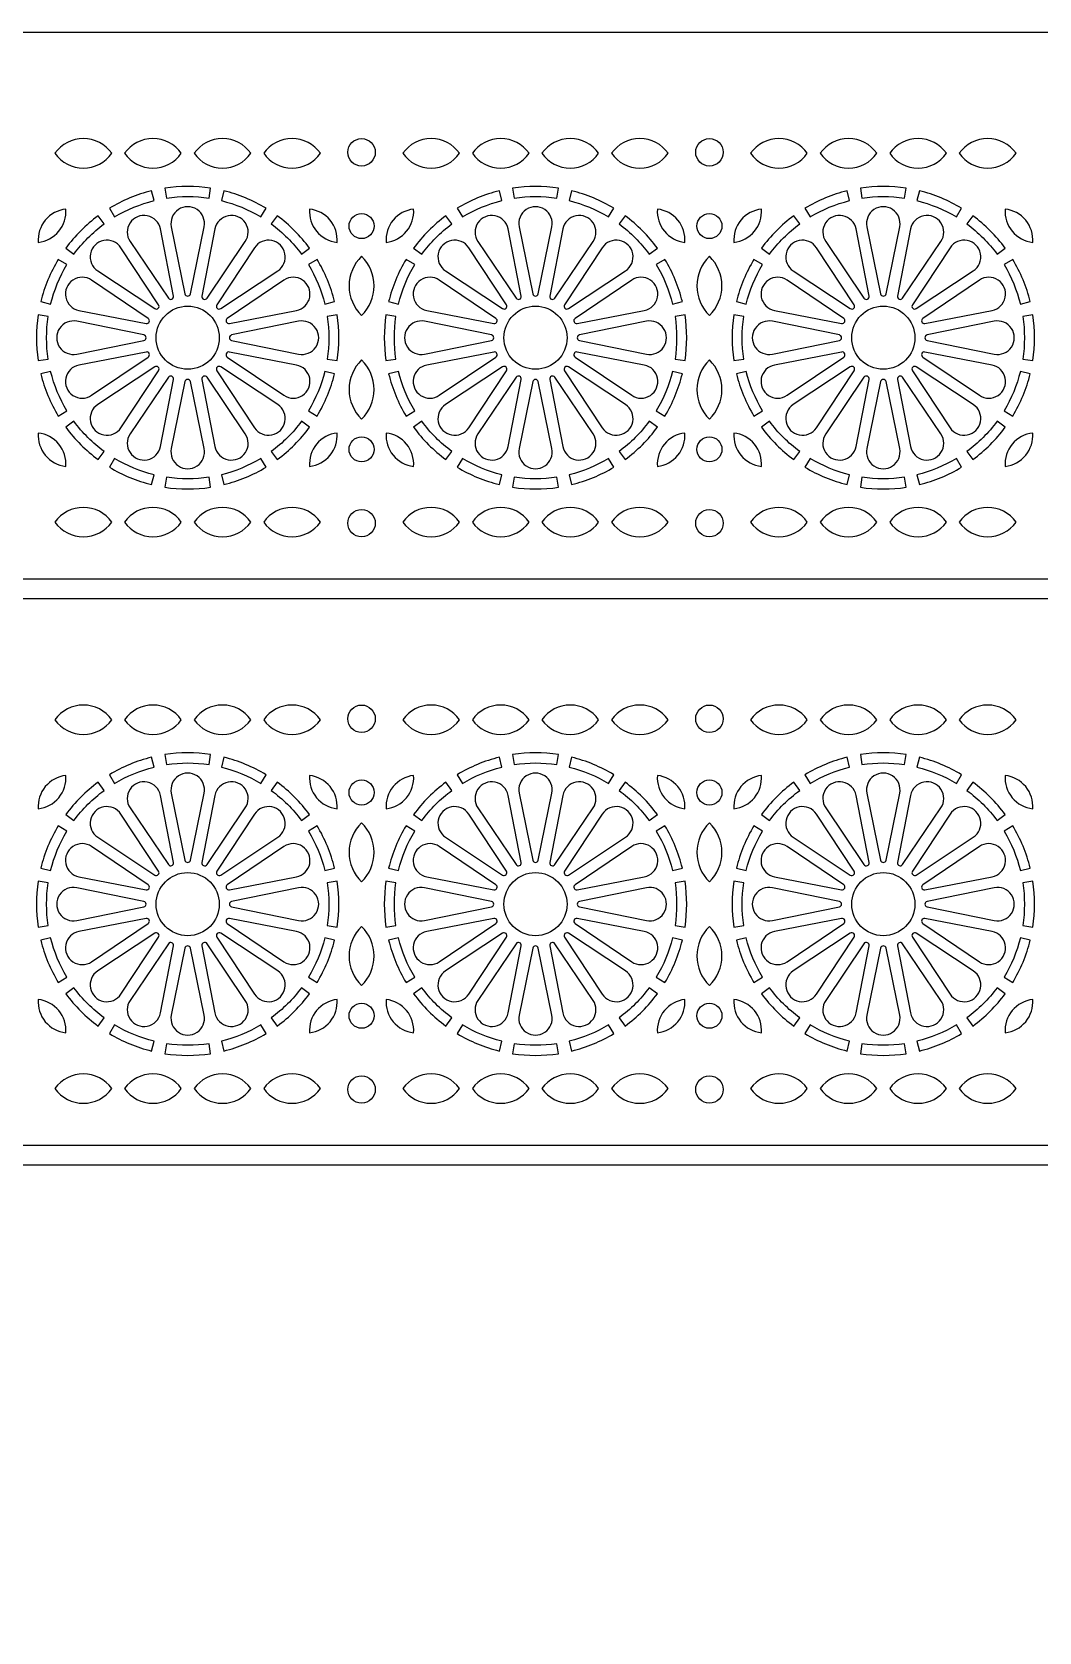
# Model space of a CAD drawing. Header units: millimetres. Extents: x 0 to 2300, y 128 to 1220.
# Drawn here: x 479.5 to 792.7, y 722.4 to 1220 of the extents above; entities that cross this region are included whole.
import ezdxf

# ---------------------------------------------------------------- set-up
doc = ezdxf.new("R2010")
doc.units = ezdxf.units.MM
doc.layers.add('CUT', color=1, linetype='CONTINUOUS')

msp = doc.modelspace()

# ---------------------------------------------------------------- linework, layer by layer
at = {"layer": 'CUT'}
for points in [[(0, 1220), (1380.362, 1220), (1210.212, 1049.85), (170.15, 1049.85)], [(0, 1043.85), (1380.362, 1043.85), (1210.212, 873.7), (170.15, 873.7)], [(0, 867.7), (1039.75, 867.7), (1039.75, 127.95), (0, 127.95)]]:
    msp.add_lwpolyline(points, close=True, dxfattribs=at)
for points in [[(504.28, 1182.275, 0.2437619), (495.454, 1186.85, 0.2437619), (486.628, 1182.275, 0.2437619), (495.454, 1177.7, 0.2437619)], [(525.916, 1182.275, 0.2437619), (517.09, 1186.85, 0.2437619), (508.264, 1182.275, 0.2437619), (517.09, 1177.7, 0.2437619)], [(547.553, 1182.275, 0.2437619), (538.726, 1186.85, 0.2437619), (529.9, 1182.275, 0.2437619), (538.726, 1177.7, 0.2437619)], [(569.189, 1182.275, 0.2437619), (560.363, 1186.85, 0.2437619), (551.537, 1182.275, 0.2437619), (560.363, 1177.7, 0.2437619)], [(612.462, 1182.275, 0.2437619), (603.636, 1186.85, 0.2437619), (594.809, 1182.275, 0.2437619), (603.636, 1177.7, 0.2437619)], [(634.098, 1182.275, 0.2437619), (625.272, 1186.85, 0.2437619), (616.446, 1182.275, 0.2437619), (625.272, 1177.7, 0.2437619)], [(655.734, 1182.275, 0.2437619), (646.908, 1186.85, 0.2437619), (638.082, 1182.275, 0.2437619), (646.908, 1177.7, 0.2437619)], [(677.371, 1182.275, 0.2437619), (668.545, 1186.85, 0.2437619), (659.718, 1182.275, 0.2437619), (668.545, 1177.7, 0.2437619)], [(711.817, 1177.7, 0.2437619), (720.644, 1182.275, 0.2437619), (711.817, 1186.85, 0.2437619), (702.991, 1182.275, 0.2437619)], [(733.454, 1177.7, 0.2437619), (742.28, 1182.275, 0.2437619), (733.454, 1186.85, 0.2437619), (724.628, 1182.275, 0.2437619)], [(755.09, 1177.7, 0.2437619), (763.916, 1182.275, 0.2437619), (755.09, 1186.85, 0.2437619), (746.264, 1182.275, 0.2437619)], [(776.726, 1177.7, 0.2437619), (785.553, 1182.275, 0.2437619), (776.726, 1186.85, 0.2437619), (767.9, 1182.275, 0.2437619)], [(505.177, 1162.478, -0.075954), (517.427, 1167.552), (516.681, 1170.61, 0.0760115), (503.542, 1165.169)], [(521.279, 1168.319, -0.0759541), (534.538, 1168.319), (535.019, 1171.429, 0.0760115), (520.798, 1171.429)], [(538.389, 1167.552, -0.0759539), (550.64, 1162.478), (552.274, 1165.169, 0.0760116), (539.135, 1170.61)], [(613.359, 1162.478, -0.075954), (625.609, 1167.552), (624.863, 1170.61, 0.0760115), (611.724, 1165.169)], [(629.46, 1168.319, -0.075954), (642.72, 1168.319), (643.201, 1171.429, 0.0760116), (628.98, 1171.429)], [(646.571, 1167.552, -0.075954), (658.821, 1162.478), (660.456, 1165.169, 0.0760115), (647.317, 1170.61)], [(733.045, 1170.61, 0.0760115), (719.906, 1165.169), (721.541, 1162.478, -0.075954), (733.791, 1167.552)], [(751.382, 1171.429, 0.0760116), (737.161, 1171.429), (737.642, 1168.319, -0.075954), (750.902, 1168.319)], [(768.638, 1165.169, 0.0760115), (755.499, 1170.61), (754.753, 1167.552, -0.075954), (767.003, 1162.478)], [(489.985, 1164.926, 0.1945764), (483.618, 1161.476, 0.1945763), (481.439, 1154.571, 0.1945764), (487.806, 1158.021, 0.1945763)], [(528.759, 1138.589), (533.012, 1159.422, 1.2247824), (522.806, 1159.422), (527.059, 1138.589, 0.8164713)], [(574.377, 1154.571, 0.1945762), (572.198, 1161.476, 0.1945762), (565.831, 1164.926, 0.1945763), (568.011, 1158.021, 0.1945762)], [(598.167, 1164.926, 0.1945764), (591.8, 1161.476, 0.1945763), (589.621, 1154.571, 0.1945764), (595.988, 1158.021, 0.1945763)], [(636.94, 1138.589), (641.194, 1159.422, 1.2247822), (630.988, 1159.422), (635.241, 1138.589, 0.8164721)], [(682.559, 1154.571, 0.1945763), (680.38, 1161.476, 0.1945764), (674.013, 1164.926, 0.1945763), (676.192, 1158.021, 0.1945764)], [(704.17, 1158.021, 0.1945763), (706.349, 1164.926, 0.1945764), (699.982, 1161.476, 0.1945763), (697.803, 1154.571, 0.1945764)], [(745.122, 1138.589), (749.375, 1159.422, 1.2247822), (739.169, 1159.422), (743.423, 1138.589, 0.8164721)], [(784.374, 1158.021, 0.1945764), (790.741, 1154.571, 0.1945763), (788.562, 1161.476, 0.1945764), (782.195, 1164.926, 0.1945763)], [(492.537, 1150.921, -0.0759541), (501.913, 1160.296), (500.053, 1162.837, 0.0760115), (489.997, 1152.78)], [(523.464, 1137.874), (519.421, 1158.749, 1.2247823), (509.992, 1154.843), (521.894, 1137.224, 0.816472)], [(533.923, 1137.224), (545.824, 1154.843, 1.2247824), (536.395, 1158.749), (532.352, 1137.874, 0.8164713)], [(553.904, 1160.296, -0.0759541), (563.28, 1150.921), (565.82, 1152.78, 0.0760115), (555.764, 1162.837)], [(600.719, 1150.921, -0.0759542), (610.094, 1160.296), (608.235, 1162.837, 0.0760113), (598.178, 1152.78)], [(631.646, 1137.874), (627.603, 1158.749, 1.2247823), (618.174, 1154.843), (630.076, 1137.224, 0.816472)], [(642.104, 1137.224), (654.006, 1154.843, 1.2247823), (644.577, 1158.749), (640.534, 1137.874, 0.816472)], [(662.086, 1160.296, -0.0759542), (671.462, 1150.921), (674.002, 1152.78, 0.0760114), (663.945, 1162.837)], [(716.417, 1162.837, 0.0760114), (706.36, 1152.78), (708.9, 1150.921, -0.0759542), (718.276, 1160.296)], [(739.828, 1137.874), (735.785, 1158.749, 1.2247823), (726.356, 1154.843), (738.258, 1137.224, 0.816472)], [(750.286, 1137.224), (762.188, 1154.843, 1.2247823), (752.759, 1158.749), (748.716, 1137.874, 0.816472)], [(782.184, 1152.78, 0.0760113), (772.127, 1162.837), (770.268, 1160.296, -0.0759542), (779.643, 1150.921)], [(518.847, 1135.188), (507.123, 1152.926, 1.2247826), (499.907, 1145.71), (517.645, 1133.986, 0.8164706)], [(538.172, 1133.986), (555.91, 1145.71, 1.2247824), (548.693, 1152.926), (536.97, 1135.188, 0.8164713)], [(627.029, 1135.188), (615.305, 1152.926, 1.2247826), (608.089, 1145.71), (625.827, 1133.986, 0.8164706)], [(646.353, 1133.986), (664.092, 1145.71, 1.2247823), (656.875, 1152.926), (645.152, 1135.188, 0.8164718)], [(735.211, 1135.188), (723.487, 1152.926, 1.2247823), (716.27, 1145.71), (734.009, 1133.986, 0.8164718)], [(754.535, 1133.986), (772.273, 1145.71, 1.2247826), (765.057, 1152.926), (753.333, 1135.188, 0.8164706)], [(581.999, 1131.849, 0.2030919), (585.895, 1141.045, 0.2030919), (581.999, 1150.241, 0.2030919), (578.103, 1141.045, 0.2030919)], [(690.181, 1131.849, 0.2030919), (694.077, 1141.045, 0.2030919), (690.181, 1150.241, 0.2030919), (686.285, 1141.045, 0.2030919)], [(485.281, 1135.406, -0.075954), (490.356, 1147.656), (487.665, 1149.291, 0.0760115), (482.223, 1136.152)], [(565.461, 1147.656, -0.075954), (570.535, 1135.406), (573.594, 1136.152, 0.0760115), (568.152, 1149.291)], [(593.463, 1135.406, -0.0759541), (598.537, 1147.656), (595.847, 1149.291, 0.0760115), (590.405, 1136.152)], [(673.643, 1147.656, -0.075954), (678.717, 1135.406), (681.776, 1136.152, 0.0760115), (676.334, 1149.291)], [(704.028, 1149.291, 0.0760115), (698.586, 1136.152), (701.645, 1135.406, -0.075954), (706.719, 1147.656)], [(789.957, 1136.152, 0.0760115), (784.515, 1149.291), (781.825, 1147.656, -0.0759541), (786.899, 1135.406)], [(515.61, 1130.939), (497.99, 1142.841, 1.2247824), (494.084, 1133.412), (514.959, 1129.369, 0.8164715)], [(540.858, 1129.369), (561.732, 1133.412, 1.2247823), (557.826, 1142.841), (540.207, 1130.939, 0.8164718)], [(623.791, 1130.939), (606.172, 1142.841, 1.2247823), (602.266, 1133.412), (623.141, 1129.369, 0.816472)], [(649.04, 1129.369), (669.914, 1133.412, 1.2247823), (666.008, 1142.841), (648.389, 1130.939, 0.8164718)], [(731.973, 1130.939), (714.354, 1142.841, 1.2247823), (710.448, 1133.412), (731.322, 1129.369, 0.8164718)], [(757.221, 1129.369), (778.096, 1133.412, 1.2247823), (774.19, 1142.841), (756.571, 1130.939, 0.816472)], [(484.516, 1118.295, -0.0759539), (484.516, 1131.555), (481.404, 1132.035, 0.0760117), (481.404, 1117.815)], [(514.244, 1125.775), (493.412, 1130.028, 1.2247824), (493.412, 1119.822), (514.244, 1124.075, 0.8164716)], [(541.572, 1124.075), (562.405, 1119.822, 1.2247824), (562.405, 1130.028), (541.572, 1125.775, 0.8164713)], [(571.302, 1131.555, -0.0759539), (571.302, 1118.295), (574.412, 1117.815, 0.0760116), (574.412, 1132.035)], [(592.698, 1118.295, -0.0759539), (592.698, 1131.555), (589.586, 1132.035, 0.0760117), (589.586, 1117.815)], [(622.426, 1125.775), (601.593, 1130.028, 1.2247824), (601.593, 1119.822), (622.426, 1124.075, 0.8164713)], [(649.754, 1124.075), (670.587, 1119.822, 1.2247824), (670.587, 1130.028), (649.754, 1125.775, 0.8164713)], [(679.484, 1131.555, -0.0759539), (679.484, 1118.295), (682.594, 1117.815, 0.0760116), (682.594, 1132.035)], [(697.768, 1132.035, 0.0760116), (697.768, 1117.815), (700.879, 1118.295, -0.0759539), (700.879, 1131.555)], [(730.608, 1125.775), (709.775, 1130.028, 1.2247824), (709.775, 1119.822), (730.608, 1124.075, 0.8164713)], [(757.936, 1124.075), (778.769, 1119.822, 1.2247824), (778.769, 1130.028), (757.936, 1125.775, 0.8164713)], [(790.776, 1117.815, 0.0760117), (790.776, 1132.035), (787.665, 1131.555, -0.0759539), (787.665, 1118.295)], [(514.959, 1120.481), (494.084, 1116.438, 1.2247824), (497.99, 1107.009), (515.61, 1118.911, 0.8164715)], [(540.207, 1118.911), (557.826, 1107.009, 1.2247823), (561.732, 1116.438), (540.858, 1120.481, 0.8164718)], [(623.141, 1120.481), (602.266, 1116.438, 1.2247823), (606.172, 1107.009), (623.791, 1118.911, 0.816472)], [(648.389, 1118.911), (666.008, 1107.009, 1.2247823), (669.914, 1116.438), (649.04, 1120.481, 0.8164718)], [(731.322, 1120.481), (710.448, 1116.438, 1.2247823), (714.354, 1107.009), (731.973, 1118.911, 0.8164718)], [(756.571, 1118.911), (774.19, 1107.009, 1.2247823), (778.096, 1116.438), (757.221, 1120.481, 0.816472)], [(517.645, 1115.864), (499.907, 1104.14, 1.2247826), (507.123, 1096.924), (518.847, 1114.662, 0.8164706)], [(536.97, 1114.662), (548.693, 1096.924, 1.2247824), (555.91, 1104.14), (538.172, 1115.864, 0.8164713)], [(581.999, 1099.609, 0.2030919), (585.895, 1108.805, 0.2030919), (581.999, 1118.001, 0.2030919), (578.103, 1108.805, 0.2030919)], [(625.827, 1115.864), (608.089, 1104.14, 1.2247826), (615.305, 1096.924), (627.029, 1114.662, 0.8164706)], [(645.152, 1114.662), (656.875, 1096.924, 1.2247823), (664.092, 1104.14), (646.353, 1115.864, 0.8164718)], [(690.181, 1099.609, 0.2030919), (694.077, 1108.805, 0.2030919), (690.181, 1118.001, 0.2030919), (686.285, 1108.805, 0.2030919)], [(734.009, 1115.864), (716.27, 1104.14, 1.2247823), (723.487, 1096.924), (735.211, 1114.662, 0.8164718)], [(753.333, 1114.662), (765.057, 1096.924, 1.2247826), (772.273, 1104.14), (754.535, 1115.864, 0.8164706)], [(490.356, 1102.194, -0.075954), (485.281, 1114.444), (482.223, 1113.698, 0.0760115), (487.665, 1100.559)], [(521.894, 1112.626), (509.992, 1095.007, 1.2247823), (519.421, 1091.101), (523.464, 1111.976, 0.816472)], [(527.059, 1111.261), (522.806, 1090.428, 1.2247824), (533.012, 1090.428), (528.759, 1111.261, 0.8164713)], [(532.352, 1111.976), (536.395, 1091.101, 1.2247824), (545.824, 1095.007), (533.923, 1112.626, 0.8164713)], [(570.535, 1114.444, -0.075954), (565.461, 1102.194), (568.152, 1100.559, 0.0760115), (573.594, 1113.698)], [(598.537, 1102.194, -0.0759541), (593.463, 1114.444), (590.405, 1113.698, 0.0760115), (595.847, 1100.559)], [(630.076, 1112.626), (618.174, 1095.007, 1.2247823), (627.603, 1091.101), (631.646, 1111.976, 0.816472)], [(635.241, 1111.261), (630.988, 1090.428, 1.2247822), (641.194, 1090.428), (636.94, 1111.261, 0.8164721)], [(640.534, 1111.976), (644.577, 1091.101, 1.2247823), (654.006, 1095.007), (642.104, 1112.626, 0.816472)], [(678.717, 1114.444, -0.075954), (673.643, 1102.194), (676.334, 1100.559, 0.0760115), (681.776, 1113.698)], [(698.586, 1113.698, 0.0760115), (704.028, 1100.559), (706.719, 1102.194, -0.075954), (701.645, 1114.444)], [(738.258, 1112.626), (726.356, 1095.007, 1.2247823), (735.785, 1091.101), (739.828, 1111.976, 0.816472)], [(743.423, 1111.261), (739.169, 1090.428, 1.2247822), (749.375, 1090.428), (745.122, 1111.261, 0.8164721)], [(748.716, 1111.976), (752.759, 1091.101, 1.2247823), (762.188, 1095.007), (750.286, 1112.626, 0.816472)], [(784.515, 1100.559, 0.0760115), (789.957, 1113.698), (786.899, 1114.444, -0.0759541), (781.825, 1102.194)], [(481.439, 1095.279, 0.1945763), (483.618, 1088.374, 0.1945764), (489.985, 1084.924, 0.1945763), (487.806, 1091.829, 0.1945764)], [(501.913, 1089.554, -0.0759541), (492.537, 1098.929), (489.997, 1097.07, 0.0760115), (500.053, 1087.013)], [(563.28, 1098.929, -0.0759541), (553.904, 1089.554), (555.764, 1087.013, 0.0760115), (565.82, 1097.07)], [(565.831, 1084.924, 0.1945762), (572.198, 1088.374, 0.1945762), (574.377, 1095.279, 0.1945762), (568.011, 1091.829, 0.1945763)], [(589.621, 1095.279, 0.1945763), (591.8, 1088.374, 0.1945764), (598.167, 1084.924, 0.1945763), (595.988, 1091.829, 0.1945764)], [(610.094, 1089.554, -0.0759542), (600.719, 1098.929), (598.178, 1097.07, 0.0760113), (608.235, 1087.013)], [(671.462, 1098.929, -0.0759542), (662.086, 1089.554), (663.945, 1087.013, 0.0760114), (674.002, 1097.07)], [(674.013, 1084.924, 0.1945764), (680.38, 1088.374, 0.1945763), (682.559, 1095.279, 0.1945764), (676.192, 1091.829, 0.1945763)], [(704.17, 1091.829, 0.1945764), (697.803, 1095.279, 0.1945763), (699.982, 1088.374, 0.1945764), (706.349, 1084.924, 0.1945763)], [(706.36, 1097.07, 0.0760114), (716.417, 1087.013), (718.276, 1089.554, -0.0759542), (708.9, 1098.929)], [(772.127, 1087.013, 0.0760113), (782.184, 1097.07), (779.643, 1098.929, -0.0759542), (770.268, 1089.554)], [(784.374, 1091.829, 0.1945763), (782.195, 1084.924, 0.1945764), (788.562, 1088.374, 0.1945763), (790.741, 1095.279, 0.1945764)], [(517.427, 1082.298, -0.075954), (505.177, 1087.372), (503.542, 1084.681, 0.0760115), (516.681, 1079.24)], [(550.64, 1087.372, -0.0759539), (538.389, 1082.298), (539.135, 1079.24, 0.0760116), (552.274, 1084.681)], [(625.609, 1082.298, -0.075954), (613.359, 1087.372), (611.724, 1084.681, 0.0760115), (624.863, 1079.24)], [(658.821, 1087.372, -0.075954), (646.571, 1082.298), (647.317, 1079.24, 0.0760115), (660.456, 1084.681)], [(719.906, 1084.681, 0.0760115), (733.045, 1079.24), (733.791, 1082.298, -0.075954), (721.541, 1087.372)], [(755.499, 1079.24, 0.0760115), (768.638, 1084.681), (767.003, 1087.372, -0.075954), (754.753, 1082.298)], [(534.538, 1081.531, -0.0759541), (521.279, 1081.531), (520.798, 1078.421, 0.0760115), (535.019, 1078.421)], [(642.72, 1081.531, -0.075954), (629.46, 1081.531), (628.98, 1078.421, 0.0760116), (643.201, 1078.421)], [(737.161, 1078.421, 0.0760116), (751.382, 1078.421), (750.902, 1081.531, -0.075954), (737.642, 1081.531)], [(504.28, 1067.575, 0.2437619), (495.454, 1072.15, 0.2437619), (486.628, 1067.575, 0.2437619), (495.454, 1063, 0.2437619)], [(525.916, 1067.575, 0.2437619), (517.09, 1072.15, 0.2437619), (508.264, 1067.575, 0.2437619), (517.09, 1063, 0.2437619)], [(547.553, 1067.575, 0.2437619), (538.726, 1072.15, 0.2437619), (529.9, 1067.575, 0.2437619), (538.726, 1063, 0.2437619)], [(569.189, 1067.575, 0.2437619), (560.363, 1072.15, 0.2437619), (551.537, 1067.575, 0.2437619), (560.363, 1063, 0.2437619)], [(612.462, 1067.575, 0.2437619), (603.636, 1072.15, 0.2437619), (594.809, 1067.575, 0.2437619), (603.636, 1063, 0.2437619)], [(634.098, 1067.575, 0.2437619), (625.272, 1072.15, 0.2437619), (616.446, 1067.575, 0.2437619), (625.272, 1063, 0.2437619)], [(655.734, 1067.575, 0.2437619), (646.908, 1072.15, 0.2437619), (638.082, 1067.575, 0.2437619), (646.908, 1063, 0.2437619)], [(677.371, 1067.575, 0.2437619), (668.545, 1072.15, 0.2437619), (659.718, 1067.575, 0.2437619), (668.545, 1063, 0.2437619)], [(711.817, 1063, 0.2437619), (720.644, 1067.575, 0.2437619), (711.817, 1072.15, 0.2437619), (702.991, 1067.575, 0.2437619)], [(733.454, 1063, 0.2437619), (742.28, 1067.575, 0.2437619), (733.454, 1072.15, 0.2437619), (724.628, 1067.575, 0.2437619)], [(755.09, 1063, 0.2437619), (763.916, 1067.575, 0.2437619), (755.09, 1072.15, 0.2437619), (746.264, 1067.575, 0.2437619)], [(776.726, 1063, 0.2437619), (785.553, 1067.575, 0.2437619), (776.726, 1072.15, 0.2437619), (767.9, 1067.575, 0.2437619)], [(504.28, 1006.125, 0.2437619), (495.454, 1010.7, 0.2437619), (486.628, 1006.125, 0.2437619), (495.454, 1001.55, 0.2437619)], [(525.916, 1006.125, 0.2437619), (517.09, 1010.7, 0.2437619), (508.264, 1006.125, 0.2437619), (517.09, 1001.55, 0.2437619)], [(547.553, 1006.125, 0.2437619), (538.726, 1010.7, 0.2437619), (529.9, 1006.125, 0.2437619), (538.726, 1001.55, 0.2437619)], [(569.189, 1006.125, 0.2437619), (560.363, 1010.7, 0.2437619), (551.537, 1006.125, 0.2437619), (560.363, 1001.55, 0.2437619)], [(612.462, 1006.125, 0.2437619), (603.636, 1010.7, 0.2437619), (594.809, 1006.125, 0.2437619), (603.636, 1001.55, 0.2437619)], [(634.098, 1006.125, 0.2437619), (625.272, 1010.7, 0.2437619), (616.446, 1006.125, 0.2437619), (625.272, 1001.55, 0.2437619)], [(655.734, 1006.125, 0.2437619), (646.908, 1010.7, 0.2437619), (638.082, 1006.125, 0.2437619), (646.908, 1001.55, 0.2437619)], [(677.371, 1006.125, 0.2437619), (668.545, 1010.7, 0.2437619), (659.718, 1006.125, 0.2437619), (668.545, 1001.55, 0.2437619)], [(711.817, 1001.55, 0.2437619), (720.644, 1006.125, 0.2437619), (711.817, 1010.7, 0.2437619), (702.991, 1006.125, 0.2437619)], [(733.454, 1001.55, 0.2437619), (742.28, 1006.125, 0.2437619), (733.454, 1010.7, 0.2437619), (724.628, 1006.125, 0.2437619)], [(755.09, 1001.55, 0.2437619), (763.916, 1006.125, 0.2437619), (755.09, 1010.7, 0.2437619), (746.264, 1006.125, 0.2437619)], [(776.726, 1001.55, 0.2437619), (785.553, 1006.125, 0.2437619), (776.726, 1010.7, 0.2437619), (767.9, 1006.125, 0.2437619)], [(521.279, 992.169, -0.0759541), (534.538, 992.169), (535.019, 995.279, 0.0760115), (520.798, 995.279)], [(629.46, 992.169, -0.075954), (642.72, 992.169), (643.201, 995.279, 0.0760116), (628.98, 995.279)], [(751.382, 995.279, 0.0760116), (737.161, 995.279), (737.642, 992.169, -0.075954), (750.902, 992.169)], [(505.177, 986.328, -0.075954), (517.427, 991.402), (516.681, 994.46, 0.0760115), (503.542, 989.019)], [(538.389, 991.402, -0.0759539), (550.64, 986.328), (552.274, 989.019, 0.0760116), (539.135, 994.46)], [(613.359, 986.328, -0.075954), (625.609, 991.402), (624.863, 994.46, 0.0760115), (611.724, 989.019)], [(646.571, 991.402, -0.075954), (658.821, 986.328), (660.456, 989.019, 0.0760115), (647.317, 994.46)], [(733.045, 994.46, 0.0760115), (719.906, 989.019), (721.541, 986.328, -0.075954), (733.791, 991.402)], [(768.638, 989.019, 0.0760115), (755.499, 994.46), (754.753, 991.402, -0.075954), (767.003, 986.328)], [(489.985, 988.776, 0.1945764), (483.618, 985.326, 0.1945763), (481.439, 978.421, 0.1945764), (487.806, 981.871, 0.1945763)], [(492.537, 974.771, -0.0759541), (501.913, 984.146), (500.053, 986.687, 0.0760115), (489.997, 976.63)], [(523.464, 961.724), (519.421, 982.599, 1.2247823), (509.992, 978.693), (521.894, 961.074, 0.816472)], [(528.759, 962.439), (533.012, 983.272, 1.2247824), (522.806, 983.272), (527.059, 962.439, 0.8164713)], [(533.923, 961.074), (545.824, 978.693, 1.2247824), (536.395, 982.599), (532.352, 961.724, 0.8164713)], [(553.904, 984.146, -0.0759541), (563.28, 974.771), (565.82, 976.63, 0.0760115), (555.764, 986.687)], [(574.377, 978.421, 0.1945762), (572.198, 985.326, 0.1945762), (565.831, 988.776, 0.1945763), (568.011, 981.871, 0.1945762)], [(598.167, 988.776, 0.1945764), (591.8, 985.326, 0.1945763), (589.621, 978.421, 0.1945764), (595.988, 981.871, 0.1945763)], [(600.719, 974.771, -0.0759542), (610.094, 984.146), (608.235, 986.687, 0.0760113), (598.178, 976.63)], [(631.646, 961.724), (627.603, 982.599, 1.2247823), (618.174, 978.693), (630.076, 961.074, 0.816472)], [(636.94, 962.439), (641.194, 983.272, 1.2247822), (630.988, 983.272), (635.241, 962.439, 0.8164721)], [(642.104, 961.074), (654.006, 978.693, 1.2247823), (644.577, 982.599), (640.534, 961.724, 0.816472)], [(662.086, 984.146, -0.0759542), (671.462, 974.771), (674.002, 976.63, 0.0760114), (663.945, 986.687)], [(682.559, 978.421, 0.1945763), (680.38, 985.326, 0.1945764), (674.013, 988.776, 0.1945763), (676.192, 981.871, 0.1945764)], [(704.17, 981.871, 0.1945763), (706.349, 988.776, 0.1945764), (699.982, 985.326, 0.1945763), (697.803, 978.421, 0.1945764)], [(716.417, 986.687, 0.0760114), (706.36, 976.63), (708.9, 974.771, -0.0759542), (718.276, 984.146)], [(739.828, 961.724), (735.785, 982.599, 1.2247823), (726.356, 978.693), (738.258, 961.074, 0.816472)], [(745.122, 962.439), (749.375, 983.272, 1.2247822), (739.169, 983.272), (743.423, 962.439, 0.8164721)], [(750.286, 961.074), (762.188, 978.693, 1.2247823), (752.759, 982.599), (748.716, 961.724, 0.816472)], [(782.184, 976.63, 0.0760113), (772.127, 986.687), (770.268, 984.146, -0.0759542), (779.643, 974.771)], [(784.374, 981.871, 0.1945764), (790.741, 978.421, 0.1945763), (788.562, 985.326, 0.1945764), (782.195, 988.776, 0.1945763)], [(518.847, 959.038), (507.123, 976.776, 1.2247826), (499.907, 969.56), (517.645, 957.836, 0.8164706)], [(538.172, 957.836), (555.91, 969.56, 1.2247824), (548.693, 976.776), (536.97, 959.038, 0.8164713)], [(627.029, 959.038), (615.305, 976.776, 1.2247826), (608.089, 969.56), (625.827, 957.836, 0.8164706)], [(646.353, 957.836), (664.092, 969.56, 1.2247823), (656.875, 976.776), (645.152, 959.038, 0.8164718)], [(735.211, 959.038), (723.487, 976.776, 1.2247823), (716.27, 969.56), (734.009, 957.836, 0.8164718)], [(754.535, 957.836), (772.273, 969.56, 1.2247826), (765.057, 976.776), (753.333, 959.038, 0.8164706)], [(485.281, 959.256, -0.075954), (490.356, 971.506), (487.665, 973.141, 0.0760115), (482.223, 960.002)], [(565.461, 971.506, -0.075954), (570.535, 959.256), (573.594, 960.002, 0.0760115), (568.152, 973.141)], [(581.999, 955.699, 0.2030919), (585.895, 964.895, 0.2030919), (581.999, 974.091, 0.2030919), (578.103, 964.895, 0.2030919)], [(593.463, 959.256, -0.0759541), (598.537, 971.506), (595.847, 973.141, 0.0760115), (590.405, 960.002)], [(673.643, 971.506, -0.075954), (678.717, 959.256), (681.776, 960.002, 0.0760115), (676.334, 973.141)], [(690.181, 955.699, 0.2030919), (694.077, 964.895, 0.2030919), (690.181, 974.091, 0.2030919), (686.285, 964.895, 0.2030919)], [(704.028, 973.141, 0.0760115), (698.586, 960.002), (701.645, 959.256, -0.075954), (706.719, 971.506)], [(789.957, 960.002, 0.0760115), (784.515, 973.141), (781.825, 971.506, -0.0759541), (786.899, 959.256)], [(515.61, 954.789), (497.99, 966.691, 1.2247824), (494.084, 957.262), (514.959, 953.219, 0.8164715)], [(540.858, 953.219), (561.732, 957.262, 1.2247823), (557.826, 966.691), (540.207, 954.789, 0.8164718)], [(623.791, 954.789), (606.172, 966.691, 1.2247823), (602.266, 957.262), (623.141, 953.219, 0.816472)], [(649.04, 953.219), (669.914, 957.262, 1.2247823), (666.008, 966.691), (648.389, 954.789, 0.8164718)], [(731.973, 954.789), (714.354, 966.691, 1.2247823), (710.448, 957.262), (731.322, 953.219, 0.8164718)], [(757.221, 953.219), (778.096, 957.262, 1.2247823), (774.19, 966.691), (756.571, 954.789, 0.816472)], [(484.516, 942.145, -0.0759539), (484.516, 955.405), (481.404, 955.885, 0.0760117), (481.404, 941.665)], [(571.302, 955.405, -0.0759539), (571.302, 942.145), (574.412, 941.665, 0.0760116), (574.412, 955.885)], [(592.698, 942.145, -0.0759539), (592.698, 955.405), (589.586, 955.885, 0.0760117), (589.586, 941.665)], [(679.484, 955.405, -0.0759539), (679.484, 942.145), (682.594, 941.665, 0.0760116), (682.594, 955.885)], [(697.768, 955.885, 0.0760116), (697.768, 941.665), (700.879, 942.145, -0.0759539), (700.879, 955.405)], [(790.776, 941.665, 0.0760117), (790.776, 955.885), (787.665, 955.405, -0.0759539), (787.665, 942.145)], [(514.244, 949.625), (493.412, 953.878, 1.2247824), (493.412, 943.672), (514.244, 947.925, 0.8164716)], [(541.572, 947.925), (562.405, 943.672, 1.2247824), (562.405, 953.878), (541.572, 949.625, 0.8164713)], [(622.426, 949.625), (601.593, 953.878, 1.2247824), (601.593, 943.672), (622.426, 947.925, 0.8164713)], [(649.754, 947.925), (670.587, 943.672, 1.2247824), (670.587, 953.878), (649.754, 949.625, 0.8164713)], [(730.608, 949.625), (709.775, 953.878, 1.2247824), (709.775, 943.672), (730.608, 947.925, 0.8164713)], [(757.936, 947.925), (778.769, 943.672, 1.2247824), (778.769, 953.878), (757.936, 949.625, 0.8164713)], [(514.959, 944.331), (494.084, 940.288, 1.2247824), (497.99, 930.859), (515.61, 942.761, 0.8164715)], [(540.207, 942.761), (557.826, 930.859, 1.2247823), (561.732, 940.288), (540.858, 944.331, 0.8164718)], [(581.999, 923.459, 0.2030919), (585.895, 932.655, 0.2030919), (581.999, 941.851, 0.2030919), (578.103, 932.655, 0.2030919)], [(623.141, 944.331), (602.266, 940.288, 1.2247823), (606.172, 930.859), (623.791, 942.761, 0.816472)], [(648.389, 942.761), (666.008, 930.859, 1.2247823), (669.914, 940.288), (649.04, 944.331, 0.8164718)], [(690.181, 923.459, 0.2030919), (694.077, 932.655, 0.2030919), (690.181, 941.851, 0.2030919), (686.285, 932.655, 0.2030919)], [(731.322, 944.331), (710.448, 940.288, 1.2247823), (714.354, 930.859), (731.973, 942.761, 0.8164718)], [(756.571, 942.761), (774.19, 930.859, 1.2247823), (778.096, 940.288), (757.221, 944.331, 0.816472)], [(490.356, 926.044, -0.075954), (485.281, 938.294), (482.223, 937.548, 0.0760115), (487.665, 924.409)], [(517.645, 939.714), (499.907, 927.99, 1.2247826), (507.123, 920.774), (518.847, 938.512, 0.8164706)], [(521.894, 936.476), (509.992, 918.857, 1.2247823), (519.421, 914.951), (523.464, 935.826, 0.816472)], [(527.059, 935.111), (522.806, 914.278, 1.2247824), (533.012, 914.278), (528.759, 935.111, 0.8164713)], [(532.352, 935.826), (536.395, 914.951, 1.2247824), (545.824, 918.857), (533.923, 936.476, 0.8164713)], [(536.97, 938.512), (548.693, 920.774, 1.2247824), (555.91, 927.99), (538.172, 939.714, 0.8164713)], [(570.535, 938.294, -0.075954), (565.461, 926.044), (568.152, 924.409, 0.0760115), (573.594, 937.548)], [(598.537, 926.044, -0.0759541), (593.463, 938.294), (590.405, 937.548, 0.0760115), (595.847, 924.409)], [(625.827, 939.714), (608.089, 927.99, 1.2247826), (615.305, 920.774), (627.029, 938.512, 0.8164706)], [(630.076, 936.476), (618.174, 918.857, 1.2247823), (627.603, 914.951), (631.646, 935.826, 0.816472)], [(635.241, 935.111), (630.988, 914.278, 1.2247822), (641.194, 914.278), (636.94, 935.111, 0.8164721)], [(640.534, 935.826), (644.577, 914.951, 1.2247823), (654.006, 918.857), (642.104, 936.476, 0.816472)], [(645.152, 938.512), (656.875, 920.774, 1.2247823), (664.092, 927.99), (646.353, 939.714, 0.8164718)], [(678.717, 938.294, -0.075954), (673.643, 926.044), (676.334, 924.409, 0.0760115), (681.776, 937.548)], [(698.586, 937.548, 0.0760115), (704.028, 924.409), (706.719, 926.044, -0.075954), (701.645, 938.294)], [(734.009, 939.714), (716.27, 927.99, 1.2247823), (723.487, 920.774), (735.211, 938.512, 0.8164718)], [(738.258, 936.476), (726.356, 918.857, 1.2247823), (735.785, 914.951), (739.828, 935.826, 0.816472)], [(743.423, 935.111), (739.169, 914.278, 1.2247822), (749.375, 914.278), (745.122, 935.111, 0.8164721)], [(748.716, 935.826), (752.759, 914.951, 1.2247823), (762.188, 918.857), (750.286, 936.476, 0.816472)], [(753.333, 938.512), (765.057, 920.774, 1.2247826), (772.273, 927.99), (754.535, 939.714, 0.8164706)], [(784.515, 924.409, 0.0760115), (789.957, 937.548), (786.899, 938.294, -0.0759541), (781.825, 926.044)], [(501.913, 913.404, -0.0759541), (492.537, 922.779), (489.997, 920.92, 0.0760115), (500.053, 910.863)], [(563.28, 922.779, -0.0759541), (553.904, 913.404), (555.764, 910.863, 0.0760115), (565.82, 920.92)], [(610.094, 913.404, -0.0759542), (600.719, 922.779), (598.178, 920.92, 0.0760113), (608.235, 910.863)], [(671.462, 922.779, -0.0759542), (662.086, 913.404), (663.945, 910.863, 0.0760114), (674.002, 920.92)], [(706.36, 920.92, 0.0760114), (716.417, 910.863), (718.276, 913.404, -0.0759542), (708.9, 922.779)], [(772.127, 910.863, 0.0760113), (782.184, 920.92), (779.643, 922.779, -0.0759542), (770.268, 913.404)], [(481.439, 919.129, 0.1945763), (483.618, 912.224, 0.1945764), (489.985, 908.774, 0.1945763), (487.806, 915.679, 0.1945764)], [(565.831, 908.774, 0.1945762), (572.198, 912.224, 0.1945762), (574.377, 919.129, 0.1945762), (568.011, 915.679, 0.1945763)], [(589.621, 919.129, 0.1945763), (591.8, 912.224, 0.1945764), (598.167, 908.774, 0.1945763), (595.988, 915.679, 0.1945764)], [(674.013, 908.774, 0.1945764), (680.38, 912.224, 0.1945763), (682.559, 919.129, 0.1945764), (676.192, 915.679, 0.1945763)], [(704.17, 915.679, 0.1945764), (697.803, 919.129, 0.1945763), (699.982, 912.224, 0.1945764), (706.349, 908.774, 0.1945763)], [(784.374, 915.679, 0.1945763), (782.195, 908.774, 0.1945764), (788.562, 912.224, 0.1945763), (790.741, 919.129, 0.1945764)], [(517.427, 906.148, -0.075954), (505.177, 911.222), (503.542, 908.531, 0.0760115), (516.681, 903.09)], [(550.64, 911.222, -0.0759539), (538.389, 906.148), (539.135, 903.09, 0.0760116), (552.274, 908.531)], [(625.609, 906.148, -0.075954), (613.359, 911.222), (611.724, 908.531, 0.0760115), (624.863, 903.09)], [(658.821, 911.222, -0.075954), (646.571, 906.148), (647.317, 903.09, 0.0760115), (660.456, 908.531)], [(719.906, 908.531, 0.0760115), (733.045, 903.09), (733.791, 906.148, -0.075954), (721.541, 911.222)], [(755.499, 903.09, 0.0760115), (768.638, 908.531), (767.003, 911.222, -0.075954), (754.753, 906.148)], [(534.538, 905.381, -0.0759541), (521.279, 905.381), (520.798, 902.271, 0.0760115), (535.019, 902.271)], [(642.72, 905.381, -0.075954), (629.46, 905.381), (628.98, 902.271, 0.0760116), (643.201, 902.271)], [(737.161, 902.271, 0.0760116), (751.382, 902.271), (750.902, 905.381, -0.075954), (737.642, 905.381)], [(504.28, 891.425, 0.2437619), (495.454, 896, 0.2437619), (486.628, 891.425, 0.2437619), (495.454, 886.85, 0.2437619)], [(525.916, 891.425, 0.2437619), (517.09, 896, 0.2437619), (508.264, 891.425, 0.2437619), (517.09, 886.85, 0.2437619)], [(547.553, 891.425, 0.2437619), (538.726, 896, 0.2437619), (529.9, 891.425, 0.2437619), (538.726, 886.85, 0.2437619)], [(569.189, 891.425, 0.2437619), (560.363, 896, 0.2437619), (551.537, 891.425, 0.2437619), (560.363, 886.85, 0.2437619)], [(612.462, 891.425, 0.2437619), (603.636, 896, 0.2437619), (594.809, 891.425, 0.2437619), (603.636, 886.85, 0.2437619)], [(634.098, 891.425, 0.2437619), (625.272, 896, 0.2437619), (616.446, 891.425, 0.2437619), (625.272, 886.85, 0.2437619)], [(655.734, 891.425, 0.2437619), (646.908, 896, 0.2437619), (638.082, 891.425, 0.2437619), (646.908, 886.85, 0.2437619)], [(677.371, 891.425, 0.2437619), (668.545, 896, 0.2437619), (659.718, 891.425, 0.2437619), (668.545, 886.85, 0.2437619)], [(711.817, 886.85, 0.2437619), (720.644, 891.425, 0.2437619), (711.817, 896, 0.2437619), (702.991, 891.425, 0.2437619)], [(733.454, 886.85, 0.2437619), (742.28, 891.425, 0.2437619), (733.454, 896, 0.2437619), (724.628, 891.425, 0.2437619)], [(755.09, 886.85, 0.2437619), (763.916, 891.425, 0.2437619), (755.09, 896, 0.2437619), (746.264, 891.425, 0.2437619)], [(776.726, 886.85, 0.2437619), (785.553, 891.425, 0.2437619), (776.726, 896, 0.2437619), (767.9, 891.425, 0.2437619)]]:
    msp.add_lwpolyline(points, format="xyb", close=True, dxfattribs=at)
for centre, radius in [((581.999, 1182.585), 4.265), ((690.181, 1182.585), 4.265), ((581.999, 1159.645), 3.896), ((690.181, 1159.645), 3.896), ((527.908, 1124.925), 9.82), ((636.09, 1124.925), 9.82), ((744.272, 1124.925), 9.82), ((581.999, 1090.205), 3.896), ((690.181, 1090.205), 3.896), ((581.999, 1067.265), 4.265), ((690.181, 1067.265), 4.265), ((581.999, 1006.435), 4.265), ((690.181, 1006.435), 4.265), ((581.999, 983.495), 3.896), ((690.181, 983.495), 3.896), ((527.908, 948.775), 9.82), ((636.09, 948.775), 9.82), ((744.272, 948.775), 9.82), ((581.999, 914.055), 3.896), ((690.181, 914.055), 3.896), ((581.999, 891.115), 4.265), ((690.181, 891.115), 4.265)]:
    msp.add_circle(centre, radius, dxfattribs=at)

doc.saveas('drawing.dxf')
